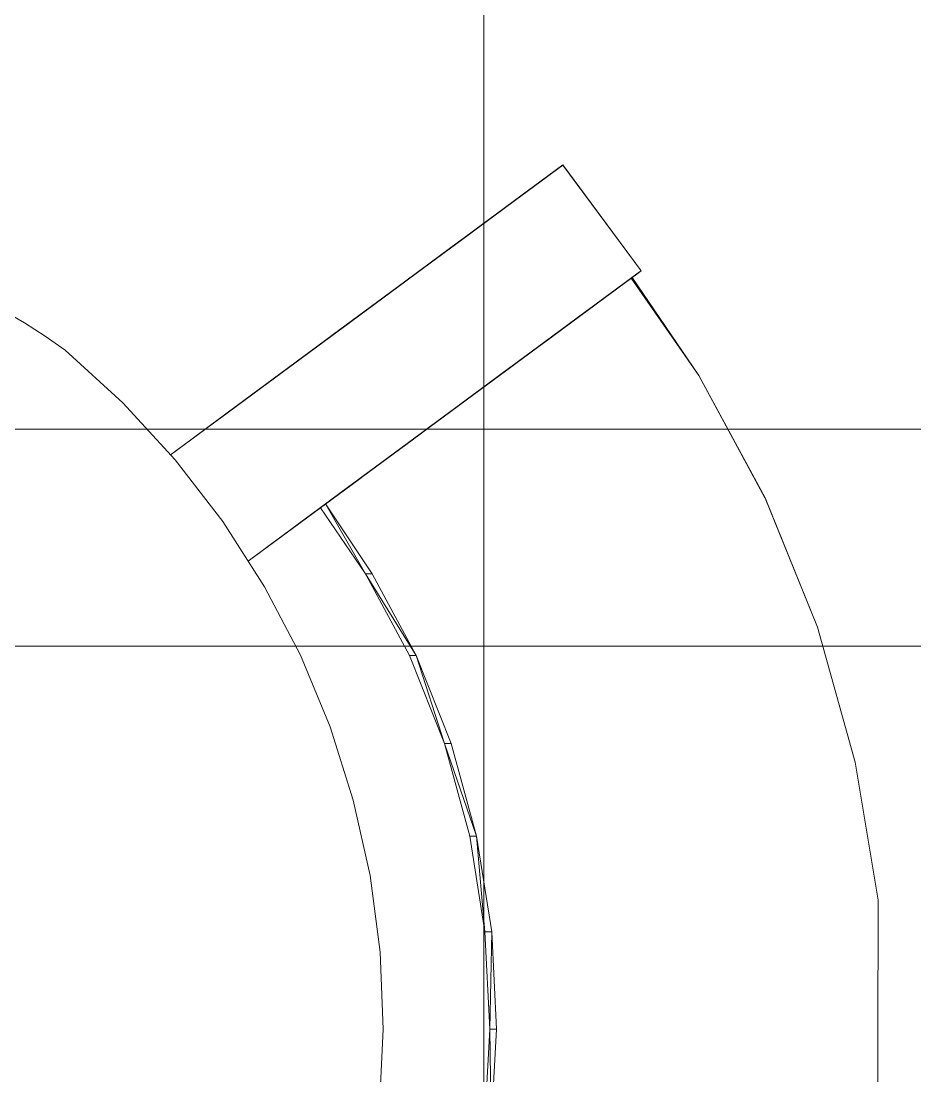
# Model space of a CAD drawing. Extents: x -566 to 72611, y -487 to 32334.
# Drawn here: x 164.07 to 171.73, y 301.46 to 310.49 of the extents above; entities that cross this region are included whole.
import ezdxf

# ---------------------------------------------------------------- set-up
doc = ezdxf.new("R2010")
doc.units = 0
doc.header["$LTSCALE"] = 0.5
doc.header["$MEASUREMENT"] = 0
doc.layers.add('ceilling', color=141, linetype='CONTINUOUS', lineweight=18)
doc.layers.add('floor', color=7, linetype='CONTINUOUS', lineweight=5, true_color=0xcfcfcf)
doc.layers.add('layout', color=7, linetype='CONTINUOUS', lineweight=5, true_color=0xcfcfcf)

msp = doc.modelspace()

# ---------------------------------------------------------------- hatches: boundary and pattern name
at = {"layer": 'floor'}
h = msp.add_hatch(dxfattribs=at)
h.set_pattern_fill('ANSI37', color=256, scale=100, angle=45)
h.set_pattern_definition([(90, (243.028, 267.632), (-12.5, 9e-16), []), (180, (243.028, 267.632), (-9e-16, -12.5), [])])
h.paths.add_polyline_path([(253.46925, 349.5), (154.11744, 349.5), (154.11744, 348.5), (101.14781, 348.5), (101.14781, 349.5), (0, 349.5), (0, 344.5), (36, 344.5, -0.338357), (0, 308.66941), (0, 308.5), (0, 173.75), (253.46925, 173.75)])
h.paths.add_polyline_path([(36, 344.5), (0, 344.5), (0, 308.66941, 0.338357)], flags=17)
h.paths.add_polyline_path([(253.46925, 173.75), (0, 173.75), (0, 173.74997), (0, 169.75), (253.46925, 169.75)])
h.paths.add_polyline_path([(253.46925, 169.75), (0, 169.75), (0, 149.21137), (36, 149.21137, -0.338357), (0, 113.38078), (0, 113.21137), (0, 29.94998), (0, -5), (253.46925, -5)])
h.paths.add_polyline_path([(36, 149.21137), (0, 149.21137), (0, 113.38078, 0.338357)], flags=17)
h.paths.add_polyline_path([(575.25, 169.75), (510, 169.75), (474.75, 169.75), (327.5, 169.75), (285.46925, 169.75), (285.46925, 165.75), (253.46925, 165.75), (253.46925, -5), (263.99725, -5), (263.99725, 95.99051), (287, 95.99051), (287, 97.5), (292, 97.5), (292, -5), (341.25, -5), (341.25, 13.02988), (341.25012, 15.02988), (346.24839, 15.02988, 0.3610852), (374.08728, 41.24999), (346.25012, 41.24999), (346.25012, 42.99999), (341.25, 42.99999), (341.25, 44.99999), (341.25, 97.5), (357.75, 97.5), (405.75, 97.5), (575.25, 97.5)])

# ---------------------------------------------------------------- linework, layer by layer
at = {"layer": 'ceilling'}
msp.add_line((0, 307), (533.5, 307), dxfattribs=at)
at = {"layer": 'layout'}
for points in [[(168.71271, 309.26244, 72.59648), (168.71271, 309.26244, 72.59648), (168.63873, 309.2078, 72.37704), (167.88732, 308.65235, 72.38062)], [(167.95958, 308.70578, 72.5155), (167.95958, 308.70578, 72.5155), (168.71271, 309.26244, 72.59648), (167.88732, 308.65235, 72.38062)], [(168.03381, 308.76072, 72.6489), (168.03381, 308.76072, 72.6489), (168.71271, 309.26244, 72.59648), (167.95958, 308.70578, 72.5155)], [(168.71173, 309.26165, 72.63659), (168.71173, 309.26165, 72.63659), (168.71271, 309.26244, 72.59648), (168.03381, 308.76072, 72.6489)], [(168.70696, 309.25824, 72.67633), (168.70696, 309.25824, 72.67633), (168.71173, 309.26165, 72.63659), (168.03381, 308.76072, 72.6489)], [(168.11011, 308.81706, 72.78078), (168.11011, 308.81706, 72.78078), (168.70696, 309.25824, 72.67633), (168.03381, 308.76072, 72.6489)], [(168.69864, 309.2521, 72.71526), (168.69864, 309.2521, 72.71526), (168.70696, 309.25824, 72.67633), (168.11011, 308.81706, 72.78078)], [(168.68678, 309.24334, 72.75291), (168.68678, 309.24334, 72.75291), (168.69864, 309.2521, 72.71526), (168.11011, 308.81706, 72.78078)], [(168.67162, 309.23208, 72.78886), (168.67162, 309.23208, 72.78886), (168.68678, 309.24334, 72.75291), (168.11011, 308.81706, 72.78078)], [(168.132, 308.83318, 72.81432), (168.132, 308.83318, 72.81432), (168.67162, 309.23208, 72.78886), (168.11011, 308.81706, 72.78078)], [(168.65316, 309.21839, 72.82268), (168.65316, 309.21839, 72.82268), (168.67162, 309.23208, 72.78886), (168.132, 308.83318, 72.81432)], [(168.15645, 308.85138, 72.84523), (168.15645, 308.85138, 72.84523), (168.65316, 309.21839, 72.82268), (168.132, 308.83318, 72.81432)], [(168.63163, 309.20251, 72.85397), (168.63163, 309.20251, 72.85397), (168.65316, 309.21839, 72.82268), (168.15645, 308.85138, 72.84523)], [(168.71271, 309.26244, 72.59648), (168.71271, 309.26244, 72.59648), (168.71173, 309.26165, 72.63659), (169.38236, 308.35623, 72.59648)], [(168.56719, 309.15487, 72.15659), (168.56719, 309.15487, 72.15659), (168.49786, 309.10364, 71.93513), (167.6825, 308.50103, 71.96751)], [(167.6825, 308.50103, 71.96751), (167.6825, 308.50103, 71.96751), (168.56719, 309.15487, 72.15659), (167.74865, 308.54995, 72.10658)], [(167.817, 308.60039, 72.2443), (167.817, 308.60039, 72.2443), (168.56719, 309.15487, 72.15659), (167.74865, 308.54995, 72.10658)], [(168.63873, 309.2078, 72.37704), (168.63873, 309.2078, 72.37704), (168.56719, 309.15487, 72.15659), (167.817, 308.60039, 72.2443)], [(167.88732, 308.65235, 72.38062), (167.88732, 308.65235, 72.38062), (168.63873, 309.2078, 72.37704), (167.817, 308.60039, 72.2443)], [(168.18348, 308.87127, 72.87322), (168.18348, 308.87127, 72.87322), (168.63163, 309.20251, 72.85397), (168.15645, 308.85138, 72.84523)], [(168.60742, 309.18462, 72.88239), (168.60742, 309.18462, 72.88239), (168.63163, 309.20251, 72.85397), (168.18348, 308.87127, 72.87322)], [(168.2127, 308.89287, 72.89803), (168.2127, 308.89287, 72.89803), (168.60742, 309.18462, 72.88239), (168.18348, 308.87127, 72.87322)], [(168.58077, 309.16491, 72.9076), (168.58077, 309.16491, 72.9076), (168.60742, 309.18462, 72.88239), (168.2127, 308.89287, 72.89803)], [(168.24376, 308.91581, 72.91943), (168.24376, 308.91581, 72.91943), (168.58077, 309.16491, 72.9076), (168.2127, 308.89287, 72.89803)], [(168.55191, 309.14355, 72.92931), (168.55191, 309.14355, 72.92931), (168.58077, 309.16491, 72.9076), (168.24376, 308.91581, 72.91943)], [(168.27641, 308.94003, 72.93721), (168.27641, 308.94003, 72.93721), (168.55191, 309.14355, 72.92931), (168.24376, 308.91581, 72.91943)], [(168.53357, 309.13005, 72.93999), (168.53357, 309.13005, 72.93999), (168.55191, 309.14355, 72.92931), (168.27641, 308.94003, 72.93721)], [(168.31053, 308.96516, 72.95121), (168.31053, 308.96516, 72.95121), (168.53357, 309.13005, 72.93999), (168.27641, 308.94003, 72.93721)], [(168.48906, 309.09713, 72.96123), (168.48906, 309.09713, 72.96123), (168.53357, 309.13005, 72.93999), (168.31053, 308.96516, 72.95121)], [(168.43073, 309.05405, 71.71272), (168.43073, 309.05405, 71.71272), (168.36604, 309.00623, 71.48937), (167.49626, 308.3634, 71.54256)], [(167.55618, 308.4077, 71.68546), (167.55618, 308.4077, 71.68546), (168.43073, 309.05405, 71.71272), (167.49626, 308.3634, 71.54256)], [(167.6183, 308.45358, 71.82712), (167.6183, 308.45358, 71.82712), (168.43073, 309.05405, 71.71272), (167.55618, 308.4077, 71.68546)], [(168.49786, 309.10364, 71.93513), (168.49786, 309.10364, 71.93513), (168.43073, 309.05405, 71.71272), (167.6183, 308.45358, 71.82712)], [(167.6825, 308.50103, 71.96751), (167.6825, 308.50103, 71.96751), (168.49786, 309.10364, 71.93513), (167.6183, 308.45358, 71.82712)], [(168.3455, 308.99108, 72.96131), (168.3455, 308.99108, 72.96131), (168.48906, 309.09713, 72.96123), (168.31053, 308.96516, 72.95121)], [(168.45335, 309.07072, 72.96735), (168.45335, 309.07072, 72.96735), (168.48906, 309.09713, 72.96123), (168.3455, 308.99108, 72.96131)], [(168.38121, 309.01742, 72.96739), (168.38121, 309.01742, 72.96739), (168.45335, 309.07072, 72.96735), (168.3455, 308.99108, 72.96131)], [(168.41728, 309.04407, 72.96942), (168.41728, 309.04407, 72.96942), (168.45335, 309.07072, 72.96735), (168.38121, 309.01742, 72.96739)], [(168.30356, 308.96005, 71.26513), (168.30356, 308.96005, 71.26513), (168.2434, 308.91563, 71.04002), (167.32911, 308.23989, 71.10691)], [(167.38267, 308.27944, 71.25325), (167.38267, 308.27944, 71.25325), (168.30356, 308.96005, 71.26513), (167.32911, 308.23989, 71.10691)], [(167.43843, 308.32063, 71.39848), (167.43843, 308.32063, 71.39848), (168.30356, 308.96005, 71.26513), (167.38267, 308.27944, 71.25325)], [(168.36604, 309.00623, 71.48937), (168.36604, 309.00623, 71.48937), (168.30356, 308.96005, 71.26513), (167.43843, 308.32063, 71.39848)], [(167.49626, 308.3634, 71.54256), (167.49626, 308.3634, 71.54256), (168.36604, 309.00623, 71.48937), (167.43843, 308.32063, 71.39848)], [(168.18568, 308.87292, 70.81409), (168.18568, 308.87292, 70.81409), (168.13016, 308.83191, 70.58736), (167.21477, 308.15532, 70.62846)], [(167.27066, 308.19669, 70.8681), (167.27066, 308.19669, 70.8681), (168.18568, 308.87292, 70.81409), (167.21477, 308.15532, 70.62846)], [(168.2434, 308.91563, 71.04002), (168.2434, 308.91563, 71.04002), (168.18568, 308.87292, 70.81409), (167.27066, 308.19669, 70.8681)], [(167.32911, 308.23989, 71.10691), (167.32911, 308.23989, 71.10691), (168.2434, 308.91563, 71.04002), (167.27066, 308.19669, 70.8681)], [(168.07709, 308.7926, 70.35986), (168.07709, 308.7926, 70.35986), (168.02598, 308.75488, 70.13046), (167.1183, 308.08401, 70.18851)], [(167.16146, 308.11595, 70.38914), (167.16146, 308.11595, 70.38914), (168.07709, 308.7926, 70.35986), (167.1183, 308.08401, 70.18851)], [(168.13016, 308.83191, 70.58736), (168.13016, 308.83191, 70.58736), (168.07709, 308.7926, 70.35986), (167.16146, 308.11595, 70.38914)], [(167.21477, 308.15532, 70.62846), (167.21477, 308.15532, 70.62846), (168.13016, 308.83191, 70.58736), (167.16146, 308.11595, 70.38914)], [(167.9421, 308.69294, 69.73877), (167.9421, 308.69294, 69.73877), (167.90089, 308.66246, 69.54211), (166.99247, 307.99104, 69.58891)], [(167.0338, 308.02164, 69.78893), (167.0338, 308.02164, 69.78893), (167.9421, 308.69294, 69.73877), (166.99247, 307.99104, 69.58891)], [(167.98392, 308.72379, 69.93528), (167.98392, 308.72379, 69.93528), (167.9421, 308.69294, 69.73877), (167.0338, 308.02164, 69.78893)], [(167.07574, 308.05261, 69.9888), (167.07574, 308.05261, 69.9888), (167.98392, 308.72379, 69.93528), (167.0338, 308.02164, 69.78893)], [(168.02598, 308.75488, 70.13046), (168.02598, 308.75488, 70.13046), (167.98392, 308.72379, 69.93528), (167.07574, 308.05261, 69.9888)], [(167.1183, 308.08401, 70.18851), (167.1183, 308.08401, 70.18851), (168.02598, 308.75488, 70.13046), (167.07574, 308.05261, 69.9888)], [(167.81994, 308.60265, 69.14833), (167.81994, 308.60265, 69.14833), (167.78032, 308.57332, 68.95122), (166.87153, 307.90166, 68.98795)], [(166.91128, 307.93104, 69.18842), (166.91128, 307.93104, 69.18842), (167.81994, 308.60265, 69.14833), (166.87153, 307.90166, 68.98795)], [(167.86017, 308.63234, 69.34529), (167.86017, 308.63234, 69.34529), (167.81994, 308.60265, 69.14833), (166.91128, 307.93104, 69.18842)], [(166.95163, 307.96086, 69.38874), (166.95163, 307.96086, 69.38874), (167.86017, 308.63234, 69.34529), (166.91128, 307.93104, 69.18842)], [(167.90089, 308.66246, 69.54211), (167.90089, 308.66246, 69.54211), (167.86017, 308.63234, 69.34529), (166.95163, 307.96086, 69.38874)], [(166.99247, 307.99104, 69.58891), (166.99247, 307.99104, 69.58891), (167.90089, 308.66246, 69.54211), (166.95163, 307.96086, 69.38874)], [(166.73849, 307.80333, 44.12686), (166.73849, 307.80333, 44.12686), (167.6979, 308.51241, 43.78164), (166.81932, 307.86308, 43.59907)], [(167.61671, 308.45242, 44.31168), (167.61671, 308.45242, 44.31168), (167.6979, 308.51241, 43.78164), (166.73849, 307.80333, 44.12686)], [(167.70255, 308.51588, 68.55656), (167.70255, 308.51588, 68.55656), (167.66452, 308.48771, 68.35902), (166.75549, 307.81593, 68.38567)], [(166.79364, 307.8441, 68.58656), (166.79364, 307.8441, 68.58656), (167.70255, 308.51588, 68.55656), (166.75549, 307.81593, 68.38567)], [(167.74119, 308.54442, 68.75396), (167.74119, 308.54442, 68.75396), (167.70255, 308.51588, 68.55656), (166.79364, 307.8441, 68.58656)], [(166.83228, 307.87269, 68.78733), (166.83228, 307.87269, 68.78733), (167.74119, 308.54442, 68.75396), (166.79364, 307.8441, 68.58656)], [(166.89917, 307.9221, 43.07053), (166.89917, 307.9221, 43.07053), (166.81932, 307.86308, 43.59907), (167.77788, 308.57155, 43.25198)], [(167.6979, 308.51241, 43.78164), (167.6979, 308.51241, 43.78164), (167.77788, 308.57155, 43.25198), (166.81932, 307.86308, 43.59907)], [(167.78032, 308.57332, 68.95122), (167.78032, 308.57332, 68.95122), (167.74119, 308.54442, 68.75396), (166.83228, 307.87269, 68.78733)], [(166.87153, 307.90166, 68.98795), (166.87153, 307.90166, 68.98795), (167.78032, 308.57332, 68.95122), (166.83228, 307.87269, 68.78733)], [(167.55349, 308.40569, 67.76514), (167.55349, 308.40569, 67.76514), (167.35919, 308.2621, 66.7021), (166.48647, 307.61715, 66.91998)], [(166.6809, 307.7608, 67.98383), (166.6809, 307.7608, 67.98383), (167.55349, 308.40569, 67.76514), (166.48647, 307.61715, 66.91998)], [(166.65669, 307.74291, 44.65444), (166.65669, 307.74291, 44.65444), (167.61671, 308.45242, 44.31168), (166.73849, 307.80333, 44.12686)], [(167.53466, 308.39176, 44.84151), (167.53466, 308.39176, 44.84151), (167.61671, 308.45242, 44.31168), (166.65669, 307.74291, 44.65444)], [(167.62698, 308.46003, 68.16134), (167.62698, 308.46003, 68.16134), (167.59005, 308.43265, 67.96352), (166.6809, 307.7608, 67.98383)], [(166.71795, 307.78812, 68.18462), (166.71795, 307.78812, 68.18462), (167.62698, 308.46003, 68.16134), (166.6809, 307.7608, 67.98383)], [(167.59005, 308.43265, 67.96352), (167.59005, 308.43265, 67.96352), (167.55349, 308.40569, 67.76514), (166.6809, 307.7608, 67.98383)], [(167.66452, 308.48771, 68.35902), (167.66452, 308.48771, 68.35902), (167.62698, 308.46003, 68.16134), (166.71795, 307.78812, 68.18462)], [(166.75549, 307.81593, 68.38567), (166.75549, 307.81593, 68.38567), (167.66452, 308.48771, 68.35902), (166.71795, 307.78812, 68.18462)], [(167.35919, 308.2621, 66.7021), (167.35919, 308.2621, 66.7021), (167.55349, 308.40569, 67.76514), (166.79181, 307.84276, 63.59694)], [(166.49027, 307.61982, 45.70898), (166.49027, 307.61982, 45.70898), (167.45151, 308.3303, 45.37113), (166.57403, 307.68176, 45.18182)], [(167.36738, 308.26818, 45.90054), (167.36738, 308.26818, 45.90054), (167.45151, 308.3303, 45.37113), (166.49027, 307.61982, 45.70898)], [(166.57403, 307.68176, 45.18182), (166.57403, 307.68176, 45.18182), (167.53466, 308.39176, 44.84151), (166.65669, 307.74291, 44.65444)], [(167.45151, 308.3303, 45.37113), (167.45151, 308.3303, 45.37113), (167.53466, 308.39176, 44.84151), (166.57403, 307.68176, 45.18182)], [(169.38236, 308.35623, 72.59648), (169.38236, 308.35623, 72.59648), (168.55697, 307.7462, 72.38062), (169.3085, 308.30165, 72.37704)], [(168.62924, 307.79962, 72.5155), (168.62924, 307.79962, 72.5155), (168.55697, 307.7462, 72.38062), (169.38236, 308.35623, 72.59648)], [(168.70358, 307.8545, 72.6489), (168.70358, 307.8545, 72.6489), (168.62924, 307.79962, 72.5155), (169.38236, 308.35623, 72.59648)], [(169.38138, 308.35549, 72.63659), (169.38138, 308.35549, 72.63659), (168.70358, 307.8545, 72.6489), (169.38236, 308.35623, 72.59648)], [(169.37674, 308.35203, 72.67633), (169.37674, 308.35203, 72.67633), (168.70358, 307.8545, 72.6489), (169.38138, 308.35549, 72.63659)], [(168.77976, 307.91084, 72.78078), (168.77976, 307.91084, 72.78078), (168.70358, 307.8545, 72.6489), (169.37674, 308.35203, 72.67633)], [(169.36842, 308.34588, 72.71526), (169.36842, 308.34588, 72.71526), (168.77976, 307.91084, 72.78078), (169.37674, 308.35203, 72.67633)], [(169.35656, 308.33712, 72.75291), (169.35656, 308.33712, 72.75291), (168.77976, 307.91084, 72.78078), (169.36842, 308.34588, 72.71526)], [(169.3414, 308.32586, 72.78886), (169.3414, 308.32586, 72.78886), (168.77976, 307.91084, 72.78078), (169.35656, 308.33712, 72.75291)], [(168.80165, 307.92703, 72.81432), (168.80165, 307.92703, 72.81432), (168.77976, 307.91084, 72.78078), (169.3414, 308.32586, 72.78886)], [(169.32293, 308.31223, 72.82268), (169.32293, 308.31223, 72.82268), (168.80165, 307.92703, 72.81432), (169.3414, 308.32586, 72.78886)], [(168.82623, 307.94516, 72.84523), (168.82623, 307.94516, 72.84523), (168.80165, 307.92703, 72.81432), (169.32293, 308.31223, 72.82268)], [(169.30141, 308.29635, 72.85397), (169.30141, 308.29635, 72.85397), (168.82623, 307.94516, 72.84523), (169.32293, 308.31223, 72.82268)], [(167.35919, 308.2621, 66.7021), (167.35919, 308.2621, 66.7021), (166.79181, 307.84276, 63.59694), (165.91592, 307.19537, 63.79696)], [(166.48647, 307.61715, 66.91998), (166.48647, 307.61715, 66.91998), (167.35919, 308.2621, 66.7021), (165.91592, 307.19537, 63.79696)], [(166.40553, 307.55721, 46.23592), (166.40553, 307.55721, 46.23592), (167.36738, 308.26818, 45.90054), (166.49027, 307.61982, 45.70898)], [(167.28227, 308.20527, 46.42973), (167.28227, 308.20527, 46.42973), (167.36738, 308.26818, 45.90054), (166.40553, 307.55721, 46.23592)], [(169.23685, 308.24871, 72.15659), (169.23685, 308.24871, 72.15659), (168.35227, 307.59482, 71.96751), (169.16751, 308.19742, 71.93513)], [(168.41843, 307.6438, 72.10658), (168.41843, 307.6438, 72.10658), (168.35227, 307.59482, 71.96751), (169.23685, 308.24871, 72.15659)], [(168.48666, 307.69424, 72.2443), (168.48666, 307.69424, 72.2443), (168.41843, 307.6438, 72.10658), (169.23685, 308.24871, 72.15659)], [(169.3085, 308.30165, 72.37704), (169.3085, 308.30165, 72.37704), (168.48666, 307.69424, 72.2443), (169.23685, 308.24871, 72.15659)], [(168.55697, 307.7462, 72.38062), (168.55697, 307.7462, 72.38062), (168.48666, 307.69424, 72.2443), (169.3085, 308.30165, 72.37704)], [(168.85325, 307.96512, 72.87322), (168.85325, 307.96512, 72.87322), (168.82623, 307.94516, 72.84523), (169.30141, 308.29635, 72.85397)], [(169.2772, 308.27847, 72.88239), (169.2772, 308.27847, 72.88239), (168.85325, 307.96512, 72.87322), (169.30141, 308.29635, 72.85397)], [(168.88236, 307.98666, 72.89803), (168.88236, 307.98666, 72.89803), (168.85325, 307.96512, 72.87322), (169.2772, 308.27847, 72.88239)], [(169.25042, 308.25869, 72.9076), (169.25042, 308.25869, 72.9076), (168.88236, 307.98666, 72.89803), (169.2772, 308.27847, 72.88239)], [(168.91354, 308.00965, 72.91943), (168.91354, 308.00965, 72.91943), (168.88236, 307.98666, 72.89803), (169.25042, 308.25869, 72.9076)], [(169.22156, 308.2374, 72.92931), (169.22156, 308.2374, 72.92931), (168.91354, 308.00965, 72.91943), (169.25042, 308.25869, 72.9076)], [(168.94619, 308.03381, 72.93721), (168.94619, 308.03381, 72.93721), (168.91354, 308.00965, 72.91943), (169.22156, 308.2374, 72.92931)], [(169.20334, 308.22389, 72.93999), (169.20334, 308.22389, 72.93999), (168.94619, 308.03381, 72.93721), (169.22156, 308.2374, 72.92931)], [(168.98018, 308.059, 72.95121), (168.98018, 308.059, 72.95121), (168.94619, 308.03381, 72.93721), (169.20334, 308.22389, 72.93999)], [(169.15871, 308.19091, 72.96123), (169.15871, 308.19091, 72.96123), (168.98018, 308.059, 72.95121), (169.20334, 308.22389, 72.93999)], [(169.20334, 308.22389, 72.93999), (169.20334, 308.22389, 72.93999), (169.19087, 308.2147, 72.94725), (169.15871, 308.19091, 72.96123)], [(169.2973, 308.29332, 72.8539), (169.2973, 308.29332, 72.8539), (169.30594, 308.29971, 72.88125), (169.8776, 307.45981, 72.52441)], [(166.23299, 307.42975, 47.28915), (166.23299, 307.42975, 47.28915), (167.19619, 308.14163, 46.9587), (166.31981, 307.49388, 46.76264)], [(167.10913, 308.07725, 47.48745), (167.10913, 308.07725, 47.48745), (167.19619, 308.14163, 46.9587), (166.23299, 307.42975, 47.28915)], [(166.31981, 307.49388, 46.76264), (166.31981, 307.49388, 46.76264), (167.28227, 308.20527, 46.42973), (166.40553, 307.55721, 46.23592)], [(167.19619, 308.14163, 46.9587), (167.19619, 308.14163, 46.9587), (167.28227, 308.20527, 46.42973), (166.31981, 307.49388, 46.76264)], [(169.10051, 308.14789, 71.71272), (169.10051, 308.14789, 71.71272), (168.16604, 307.45719, 71.54256), (169.0357, 308.10001, 71.48937)], [(168.22596, 307.50154, 71.68546), (168.22596, 307.50154, 71.68546), (168.16604, 307.45719, 71.54256), (169.10051, 308.14789, 71.71272)], [(168.28808, 307.54742, 71.82712), (168.28808, 307.54742, 71.82712), (168.22596, 307.50154, 71.68546), (169.10051, 308.14789, 71.71272)], [(169.16751, 308.19742, 71.93513), (169.16751, 308.19742, 71.93513), (168.28808, 307.54742, 71.82712), (169.10051, 308.14789, 71.71272)], [(168.35227, 307.59482, 71.96751), (168.35227, 307.59482, 71.96751), (168.28808, 307.54742, 71.82712), (169.16751, 308.19742, 71.93513)], [(169.01528, 308.08486, 72.96131), (169.01528, 308.08486, 72.96131), (168.98018, 308.059, 72.95121), (169.15871, 308.19091, 72.96123)], [(169.123, 308.1645, 72.96735), (169.123, 308.1645, 72.96735), (169.01528, 308.08486, 72.96131), (169.15871, 308.19091, 72.96123)], [(169.05098, 308.11127, 72.96739), (169.05098, 308.11127, 72.96739), (169.01528, 308.08486, 72.96131), (169.123, 308.1645, 72.96735)], [(169.08705, 308.13791, 72.96942), (169.08705, 308.13791, 72.96942), (169.05098, 308.11127, 72.96739), (169.123, 308.1645, 72.96735)], [(166.14531, 307.36495, 47.81543), (166.14531, 307.36495, 47.81543), (167.10913, 308.07725, 47.48745), (166.23299, 307.42975, 47.28915)], [(167.02108, 308.01215, 48.01598), (167.02108, 308.01215, 48.01598), (167.10913, 308.07725, 47.48745), (166.14531, 307.36495, 47.81543)], [(168.97333, 308.05389, 71.26513), (168.97333, 308.05389, 71.26513), (167.99888, 307.33367, 71.10691), (168.91317, 308.00941, 71.04002)], [(168.05244, 307.37328, 71.25325), (168.05244, 307.37328, 71.25325), (167.99888, 307.33367, 71.10691), (168.97333, 308.05389, 71.26513)], [(168.1082, 307.41447, 71.39848), (168.1082, 307.41447, 71.39848), (168.05244, 307.37328, 71.25325), (168.97333, 308.05389, 71.26513)], [(169.0357, 308.10001, 71.48937), (169.0357, 308.10001, 71.48937), (168.1082, 307.41447, 71.39848), (168.97333, 308.05389, 71.26513)], [(168.16604, 307.45719, 71.54256), (168.16604, 307.45719, 71.54256), (168.1082, 307.41447, 71.39848), (169.0357, 308.10001, 71.48937)], [(163.91989, 308.01604, 59.43378), (163.91989, 308.01604, 59.43378), (163.91989, 308.01604, 60.56059), (164.10226, 307.91045, 59.43378)], [(164.10226, 307.91045, 60.56059), (164.10226, 307.91045, 60.56059), (164.10226, 307.91045, 59.43378), (163.91989, 308.01604, 60.56059)], [(166.05666, 307.29942, 48.34149), (166.05666, 307.29942, 48.34149), (167.02108, 308.01215, 48.01598), (166.14531, 307.36495, 47.81543)], [(166.93194, 307.94638, 48.54427), (166.93194, 307.94638, 48.54427), (167.02108, 308.01215, 48.01598), (166.05666, 307.29942, 48.34149)], [(168.85533, 307.9667, 70.81409), (168.85533, 307.9667, 70.81409), (167.88443, 307.24916, 70.62846), (168.79994, 307.92569, 70.58736)], [(167.94043, 307.29053, 70.8681), (167.94043, 307.29053, 70.8681), (167.88443, 307.24916, 70.62846), (168.85533, 307.9667, 70.81409)], [(168.91317, 308.00941, 71.04002), (168.91317, 308.00941, 71.04002), (167.94043, 307.29053, 70.8681), (168.85533, 307.9667, 70.81409)], [(167.99888, 307.33367, 71.10691), (167.99888, 307.33367, 71.10691), (167.94043, 307.29053, 70.8681), (168.91317, 308.00941, 71.04002)], [(164.10226, 307.91045, 59.43378), (164.10226, 307.91045, 59.43378), (164.10226, 307.91045, 60.56059), (164.27973, 307.79737, 59.43378)], [(164.27973, 307.79737, 60.56059), (164.27973, 307.79737, 60.56059), (164.27973, 307.79737, 59.43378), (164.10226, 307.91045, 60.56059)], [(165.87605, 307.16592, 49.39472), (165.87605, 307.16592, 49.39472), (166.84194, 307.87981, 49.07234), (165.96703, 307.23316, 48.86732)], [(166.75121, 307.81276, 49.59822), (166.75121, 307.81276, 49.59822), (166.84194, 307.87981, 49.07234), (165.87605, 307.16592, 49.39472)], [(165.96703, 307.23316, 48.86732), (165.96703, 307.23316, 48.86732), (166.93194, 307.94638, 48.54427), (166.05666, 307.29942, 48.34149)], [(166.84194, 307.87981, 49.07234), (166.84194, 307.87981, 49.07234), (166.93194, 307.94638, 48.54427), (165.96703, 307.23316, 48.86732)], [(168.74675, 307.88644, 70.35986), (168.74675, 307.88644, 70.35986), (167.78795, 307.17785, 70.18851), (168.69576, 307.84872, 70.13046)], [(167.83124, 307.20979, 70.38914), (167.83124, 307.20979, 70.38914), (167.78795, 307.17785, 70.18851), (168.74675, 307.88644, 70.35986)], [(168.79994, 307.92569, 70.58736), (168.79994, 307.92569, 70.58736), (167.83124, 307.20979, 70.38914), (168.74675, 307.88644, 70.35986)], [(167.88443, 307.24916, 70.62846), (167.88443, 307.24916, 70.62846), (167.83124, 307.20979, 70.38914), (168.79994, 307.92569, 70.58736)], [(164.27973, 307.79737, 59.43378), (164.27973, 307.79737, 59.43378), (164.27973, 307.79737, 60.56059), (164.45218, 307.67692, 59.43378)], [(164.45218, 307.67692, 60.56059), (164.45218, 307.67692, 60.56059), (164.45218, 307.67692, 59.43378), (164.27973, 307.79737, 60.56059)], [(166.79181, 307.84276, 63.59694), (166.79181, 307.84276, 63.59694), (166.2435, 307.43747, 59.98083), (165.36052, 306.78492, 60.13506)], [(165.91592, 307.19537, 63.79696), (165.91592, 307.19537, 63.79696), (166.79181, 307.84276, 63.59694), (165.36052, 306.78492, 60.13506)], [(165.783, 307.09723, 49.94846), (165.783, 307.09723, 49.94846), (166.75121, 307.81276, 49.59822), (165.87605, 307.16592, 49.39472)], [(166.65975, 307.74516, 50.14287), (166.65975, 307.74516, 50.14287), (166.75121, 307.81276, 49.59822), (165.783, 307.09723, 49.94846)], [(168.61187, 307.78672, 69.73877), (168.61187, 307.78672, 69.73877), (167.66225, 307.08488, 69.58891), (168.57067, 307.75624, 69.54211)], [(167.70358, 307.11542, 69.78893), (167.70358, 307.11542, 69.78893), (167.66225, 307.08488, 69.58891), (168.61187, 307.78672, 69.73877)], [(168.65369, 307.81763, 69.93527), (168.65369, 307.81763, 69.93527), (167.70358, 307.11542, 69.78893), (168.61187, 307.78672, 69.73877)], [(167.74552, 307.14645, 69.9888), (167.74552, 307.14645, 69.9888), (167.70358, 307.11542, 69.78893), (168.65369, 307.81763, 69.93527)], [(168.69576, 307.84872, 70.13046), (168.69576, 307.84872, 70.13046), (167.74552, 307.14645, 69.9888), (168.65369, 307.81763, 69.93527)], [(167.78795, 307.17785, 70.18851), (167.78795, 307.17785, 70.18851), (167.74552, 307.14645, 69.9888), (168.69576, 307.84872, 70.13046)], [(164.45218, 307.67692, 59.43378), (164.45218, 307.67692, 59.43378), (164.45218, 307.67692, 60.56059), (164.94418, 307.22649, 59.43378)], [(164.94418, 307.22649, 60.56059), (164.94418, 307.22649, 60.56059), (164.94418, 307.22649, 59.43378), (164.45218, 307.67692, 60.56059)], [(165.6145, 306.97262, 51.06343), (165.6145, 306.97262, 51.06343), (166.57452, 307.68219, 50.68686), (165.69581, 307.03267, 50.50533)], [(166.49516, 307.62347, 51.23205), (166.49516, 307.62347, 51.23205), (166.57452, 307.68219, 50.68686), (165.6145, 306.97262, 51.06343)], [(165.69581, 307.03267, 50.50533), (165.69581, 307.03267, 50.50533), (166.65975, 307.74516, 50.14287), (165.783, 307.09723, 49.94846)], [(166.57452, 307.68219, 50.68686), (166.57452, 307.68219, 50.68686), (166.65975, 307.74516, 50.14287), (165.69581, 307.03267, 50.50533)], [(166.48647, 307.61715, 66.91998), (166.48647, 307.61715, 66.91998), (165.91592, 307.19537, 63.79696), (166.6809, 307.7608, 67.98383)], [(168.48972, 307.69643, 69.14833), (168.48972, 307.69643, 69.14833), (167.54131, 306.9955, 68.98795), (168.44997, 307.6671, 68.95122)], [(167.58105, 307.02489, 69.18842), (167.58105, 307.02489, 69.18842), (167.54131, 306.9955, 68.98795), (168.48972, 307.69643, 69.14833)], [(168.52982, 307.72612, 69.34529), (168.52982, 307.72612, 69.34529), (167.58105, 307.02489, 69.18842), (168.48972, 307.69643, 69.14833)], [(167.6214, 307.05464, 69.38874), (167.6214, 307.05464, 69.38874), (167.58105, 307.02489, 69.18842), (168.52982, 307.72612, 69.34529)], [(168.57067, 307.75624, 69.54211), (168.57067, 307.75624, 69.54211), (167.6214, 307.05464, 69.38874), (168.52982, 307.72612, 69.34529)], [(167.66225, 307.08488, 69.58891), (167.66225, 307.08488, 69.58891), (167.6214, 307.05464, 69.38874), (168.57067, 307.75624, 69.54211)], [(165.53917, 306.91695, 51.62269), (165.53917, 306.91695, 51.62269), (166.49516, 307.62347, 51.23205), (165.6145, 306.97262, 51.06343)], [(166.42154, 307.56914, 51.77837), (166.42154, 307.56914, 51.77837), (166.49516, 307.62347, 51.23205), (165.53917, 306.91695, 51.62269)], [(167.40827, 306.89717, 44.12686), (167.40827, 306.89717, 44.12686), (167.48898, 306.95686, 43.59907), (168.36768, 307.60619, 43.78164)], [(168.28649, 307.54626, 44.31168), (168.28649, 307.54626, 44.31168), (167.40827, 306.89717, 44.12686), (168.36768, 307.60619, 43.78164)], [(168.37233, 307.60966, 68.55656), (168.37233, 307.60966, 68.55656), (167.42527, 306.90971, 68.38567), (168.3343, 307.58155, 68.35902)], [(167.46342, 306.93794, 68.58656), (167.46342, 306.93794, 68.58656), (167.42527, 306.90971, 68.38567), (168.37233, 307.60966, 68.55656)], [(168.41085, 307.6382, 68.75396), (168.41085, 307.6382, 68.75396), (167.46342, 306.93794, 68.58656), (168.37233, 307.60966, 68.55656)], [(167.50206, 306.96648, 68.78733), (167.50206, 306.96648, 68.78733), (167.46342, 306.93794, 68.58656), (168.41085, 307.6382, 68.75396)], [(167.56895, 307.01594, 43.07053), (167.56895, 307.01594, 43.07053), (168.44765, 307.6654, 43.25198), (167.48898, 306.95686, 43.59907)], [(168.36768, 307.60619, 43.78164), (168.36768, 307.60619, 43.78164), (167.48898, 306.95686, 43.59907), (168.44765, 307.6654, 43.25198)], [(168.44997, 307.6671, 68.95122), (168.44997, 307.6671, 68.95122), (167.50206, 306.96648, 68.78733), (168.41085, 307.6382, 68.75396)], [(167.54131, 306.9955, 68.98795), (167.54131, 306.9955, 68.98795), (167.50206, 306.96648, 68.78733), (168.44997, 307.6671, 68.95122)], [(165.40662, 306.81899, 52.7443), (165.40662, 306.81899, 52.7443), (166.35392, 307.51913, 52.32572), (165.46996, 306.86578, 52.183)], [(166.29205, 307.47343, 52.87402), (166.29205, 307.47343, 52.87402), (166.35392, 307.51913, 52.32572), (165.40662, 306.81899, 52.7443)], [(165.46996, 306.86578, 52.183), (165.46996, 306.86578, 52.183), (166.42154, 307.56914, 51.77837), (165.53917, 306.91695, 51.62269)], [(166.35392, 307.51913, 52.32572), (166.35392, 307.51913, 52.32572), (166.42154, 307.56914, 51.77837), (165.46996, 306.86578, 52.183)], [(168.22315, 307.49947, 67.76514), (168.22315, 307.49947, 67.76514), (167.15625, 306.71093, 66.91998), (168.02896, 307.35594, 66.7021)], [(167.35068, 306.85464, 67.98383), (167.35068, 306.85464, 67.98383), (167.15625, 306.71093, 66.91998), (168.22315, 307.49947, 67.76514)], [(167.32647, 306.83676, 44.65444), (167.32647, 306.83676, 44.65444), (167.40827, 306.89717, 44.12686), (168.28649, 307.54626, 44.31168)], [(168.20431, 307.48554, 44.84151), (168.20431, 307.48554, 44.84151), (167.32647, 306.83676, 44.65444), (168.28649, 307.54626, 44.31168)], [(168.29676, 307.55381, 68.16134), (168.29676, 307.55381, 68.16134), (167.35068, 306.85464, 67.98383), (168.25971, 307.52649, 67.96352)], [(167.38761, 306.88196, 68.18462), (167.38761, 306.88196, 68.18462), (167.35068, 306.85464, 67.98383), (168.29676, 307.55381, 68.16134)], [(168.25971, 307.52649, 67.96352), (168.25971, 307.52649, 67.96352), (167.35068, 306.85464, 67.98383), (168.22315, 307.49947, 67.76514)], [(168.3343, 307.58155, 68.35902), (168.3343, 307.58155, 68.35902), (167.38761, 306.88196, 68.18462), (168.29676, 307.55381, 68.16134)], [(167.42527, 306.90971, 68.38567), (167.42527, 306.90971, 68.38567), (167.38761, 306.88196, 68.18462), (168.3343, 307.58155, 68.35902)], [(165.34939, 306.7767, 53.30647), (165.34939, 306.7767, 53.30647), (166.29205, 307.47343, 52.87402), (165.40662, 306.81899, 52.7443)], [(166.23617, 307.43212, 53.42318), (166.23617, 307.43212, 53.42318), (166.29205, 307.47343, 52.87402), (165.34939, 306.7767, 53.30647)], [(167.15992, 306.71367, 45.70898), (167.15992, 306.71367, 45.70898), (167.24368, 306.77555, 45.18182), (168.12129, 307.42415, 45.37113)], [(168.03716, 307.36196, 45.90054), (168.03716, 307.36196, 45.90054), (167.15992, 306.71367, 45.70898), (168.12129, 307.42415, 45.37113)], [(167.24368, 306.77555, 45.18182), (167.24368, 306.77555, 45.18182), (167.32647, 306.83676, 44.65444), (168.20431, 307.48554, 44.84151)], [(168.12129, 307.42415, 45.37113), (168.12129, 307.42415, 45.37113), (167.24368, 306.77555, 45.18182), (168.20431, 307.48554, 44.84151)], [(170.44426, 306.41113, 72.48107), (170.44426, 306.41113, 72.48107), (170.4417, 306.41138, 72.44084), (169.8776, 307.45981, 72.52441)], [(168.02896, 307.35594, 66.7021), (168.02896, 307.35594, 66.7021), (166.58557, 306.28915, 63.79696), (167.46158, 306.93654, 63.59693)], [(167.15625, 306.71093, 66.91998), (167.15625, 306.71093, 66.91998), (166.58557, 306.28915, 63.79696), (168.02896, 307.35594, 66.7021)], [(167.07518, 306.65106, 46.23592), (167.07518, 306.65106, 46.23592), (167.15992, 306.71367, 45.70898), (168.03716, 307.36196, 45.90054)], [(168.03716, 307.36196, 45.90054), (168.03716, 307.36196, 45.90054), (167.07518, 306.65106, 46.23592), (167.95205, 307.29905, 46.42973)], [(165.39471, 306.73607, 59.43378), (165.39471, 306.73607, 59.43378), (164.94418, 307.22649, 59.43378), (165.39471, 306.73607, 60.56059)], [(164.94418, 307.22649, 60.56059), (164.94418, 307.22649, 60.56059), (165.39471, 306.73607, 60.56059), (164.94418, 307.22649, 59.43378)], [(166.90276, 306.52359, 47.28915), (166.90276, 306.52359, 47.28915), (166.98946, 306.58766, 46.76265), (167.86597, 307.23547, 46.9587)], [(167.7789, 307.1711, 47.48745), (167.7789, 307.1711, 47.48745), (166.90276, 306.52359, 47.28915), (167.86597, 307.23547, 46.9587)], [(166.98946, 306.58766, 46.76265), (166.98946, 306.58766, 46.76265), (167.07518, 306.65106, 46.23592), (167.95205, 307.29905, 46.42973)], [(167.86597, 307.23547, 46.9587), (167.86597, 307.23547, 46.9587), (166.98946, 306.58766, 46.76265), (167.95205, 307.29905, 46.42973)], [(166.81509, 306.45879, 47.81543), (166.81509, 306.45879, 47.81543), (166.90276, 306.52359, 47.28915), (167.7789, 307.1711, 47.48745)], [(167.69074, 307.10599, 48.01598), (167.69074, 307.10599, 48.01598), (166.81509, 306.45879, 47.81543), (167.7789, 307.1711, 47.48745)], [(166.72644, 306.3932, 48.34149), (166.72644, 306.3932, 48.34149), (166.81509, 306.45879, 47.81543), (167.69074, 307.10599, 48.01598)], [(167.60172, 307.04016, 48.54427), (167.60172, 307.04016, 48.54427), (166.72644, 306.3932, 48.34149), (167.69074, 307.10599, 48.01598)], [(166.54571, 306.25971, 49.39472), (166.54571, 306.25971, 49.39472), (166.63668, 306.32694, 48.86732), (167.51172, 306.97359, 49.07234)], [(167.42099, 306.9066, 49.59822), (167.42099, 306.9066, 49.59822), (166.54571, 306.25971, 49.39472), (167.51172, 306.97359, 49.07234)], [(166.63668, 306.32694, 48.86732), (166.63668, 306.32694, 48.86732), (166.72644, 306.3932, 48.34149), (167.60172, 307.04016, 48.54427)], [(167.51172, 306.97359, 49.07234), (167.51172, 306.97359, 49.07234), (166.63668, 306.32694, 48.86732), (167.60172, 307.04016, 48.54427)], [(167.46158, 306.93654, 63.59693), (167.46158, 306.93654, 63.59693), (166.0303, 305.87876, 60.13506), (166.91316, 306.53125, 59.98083)], [(166.58557, 306.28915, 63.79696), (166.58557, 306.28915, 63.79696), (166.0303, 305.87876, 60.13506), (167.46158, 306.93654, 63.59693)], [(166.45277, 306.19101, 49.94846), (166.45277, 306.19101, 49.94846), (166.54571, 306.25971, 49.39472), (167.42099, 306.9066, 49.59822)], [(167.32952, 306.83901, 50.14287), (167.32952, 306.83901, 50.14287), (166.45277, 306.19101, 49.94846), (167.42099, 306.9066, 49.59822)], [(166.28427, 306.0664, 51.06343), (166.28427, 306.0664, 51.06343), (166.36547, 306.12652, 50.50533), (167.24429, 306.77597, 50.68686)], [(167.16481, 306.71732, 51.23205), (167.16481, 306.71732, 51.23205), (166.28427, 306.0664, 51.06343), (167.24429, 306.77597, 50.68686)], [(166.36547, 306.12652, 50.50533), (166.36547, 306.12652, 50.50533), (166.45277, 306.19101, 49.94846), (167.32952, 306.83901, 50.14287)], [(167.24429, 306.77597, 50.68686), (167.24429, 306.77597, 50.68686), (166.36547, 306.12652, 50.50533), (167.32952, 306.83901, 50.14287)], [(165.80023, 306.20937, 59.43378), (165.80023, 306.20937, 59.43378), (165.39471, 306.73607, 59.43378), (165.80023, 306.20937, 60.56059)], [(165.39471, 306.73607, 60.56059), (165.39471, 306.73607, 60.56059), (165.80023, 306.20937, 60.56059), (165.39471, 306.73607, 59.43378)], [(166.20895, 306.01079, 51.62269), (166.20895, 306.01079, 51.62269), (166.28427, 306.0664, 51.06343), (167.16481, 306.71732, 51.23205)], [(167.09132, 306.66292, 51.77837), (167.09132, 306.66292, 51.77837), (166.20895, 306.01079, 51.62269), (167.16481, 306.71732, 51.23205)], [(166.0764, 305.91283, 52.7443), (166.0764, 305.91283, 52.7443), (166.13961, 305.95956, 52.18301), (167.02358, 306.61291, 52.32572)], [(166.96183, 306.56721, 52.87402), (166.96183, 306.56721, 52.87402), (166.0764, 305.91283, 52.7443), (167.02358, 306.61291, 52.32572)], [(166.13961, 305.95956, 52.18301), (166.13961, 305.95956, 52.18301), (166.20895, 306.01079, 51.62269), (167.09132, 306.66292, 51.77837)], [(167.02358, 306.61291, 52.32572), (167.02358, 306.61291, 52.32572), (166.13961, 305.95956, 52.18301), (167.09132, 306.66292, 51.77837)], [(166.01917, 305.87054, 53.30647), (166.01917, 305.87054, 53.30647), (166.0764, 305.91283, 52.7443), (166.96183, 306.56721, 52.87402)], [(166.90594, 306.52596, 53.42318), (166.90594, 306.52596, 53.42318), (166.01917, 305.87054, 53.30647), (166.96183, 306.56721, 52.87402)], [(170.44426, 306.41113, 72.48107), (170.44426, 306.41113, 72.48107), (170.44352, 306.40924, 72.52123), (170.89226, 305.30285, 72.44822)], [(166.63668, 306.32694, 48.86732), (166.63668, 306.32694, 48.86732), (167.02221, 305.76092, 62.51992), (166.68156, 306.36007, 48.6044)], [(167.07971, 305.76079, 63.40948), (167.07971, 305.76079, 63.40948), (166.68156, 306.36007, 48.6044), (167.02221, 305.76092, 62.51992)], [(166.15794, 305.65025, 59.43378), (166.15794, 305.65025, 59.43378), (165.80023, 306.20937, 59.43378), (166.15794, 305.65025, 60.56059)], [(165.80023, 306.20937, 60.56059), (165.80023, 306.20937, 60.56059), (166.15794, 305.65025, 60.56059), (165.80023, 306.20937, 59.43378)], [(167.39889, 305.06083, 62.49546), (167.39889, 305.06083, 62.49546), (167.45638, 305.06069, 63.38502), (167.02221, 305.76092, 62.51992)], [(167.07971, 305.76079, 63.40948), (167.07971, 305.76079, 63.40948), (167.02221, 305.76092, 62.51992), (167.45638, 305.06069, 63.38502)], [(166.46493, 305.06293, 59.43378), (166.46493, 305.06293, 59.43378), (166.15794, 305.65025, 59.43378), (166.46493, 305.06293, 60.56059)], [(166.15794, 305.65025, 60.56059), (166.15794, 305.65025, 60.56059), (166.46493, 305.06293, 60.56059), (166.15794, 305.65025, 59.43378)], [(171.216, 304.14911, 72.42629), (171.216, 304.14911, 72.42629), (171.21343, 304.14915, 72.38605), (170.89226, 305.30285, 72.44822)], [(166.71901, 304.4518, 59.43378), (166.71901, 304.4518, 59.43378), (166.46493, 305.06293, 59.43378), (166.71901, 304.4518, 60.56059)], [(166.46493, 305.06293, 60.56059), (166.46493, 305.06293, 60.56059), (166.71901, 304.4518, 60.56059), (166.46493, 305.06293, 59.43378)], [(167.39889, 305.06083, 62.49546), (167.39889, 305.06083, 62.49546), (167.69805, 304.30799, 62.47601), (167.45638, 305.06069, 63.38502)], [(167.75554, 304.30786, 63.36555), (167.75554, 304.30786, 63.36555), (167.45638, 305.06069, 63.38502), (167.69805, 304.30799, 62.47601)], [(166.91835, 303.82143, 59.43378), (166.91835, 303.82143, 59.43378), (166.71901, 304.4518, 59.43378), (166.91835, 303.82143, 60.56059)], [(166.71901, 304.4518, 60.56059), (166.71901, 304.4518, 60.56059), (166.91835, 303.82143, 60.56059), (166.71901, 304.4518, 59.43378)], [(167.91471, 303.51489, 62.46187), (167.91471, 303.51489, 62.46187), (167.97221, 303.51475, 63.35143), (167.69805, 304.30799, 62.47601)], [(167.75554, 304.30786, 63.36555), (167.75554, 304.30786, 63.36555), (167.69805, 304.30799, 62.47601), (167.97221, 303.51475, 63.35143)], [(171.216, 304.14911, 72.42629), (171.216, 304.14911, 72.42629), (171.21478, 304.14823, 72.46648), (171.41101, 302.96494, 72.41556)], [(167.06127, 303.17656, 59.43378), (167.06127, 303.17656, 59.43378), (166.91835, 303.82143, 59.43378), (167.06127, 303.17656, 60.56059)], [(166.91835, 303.82143, 60.56059), (166.91835, 303.82143, 60.56059), (167.06127, 303.17656, 60.56059), (166.91835, 303.82143, 59.43378)], [(167.91471, 303.51489, 62.46187), (167.91471, 303.51489, 62.46187), (168.04538, 302.69464, 62.45329), (167.97221, 303.51475, 63.35143)], [(168.10288, 302.6945, 63.34285), (168.10288, 302.6945, 63.34285), (167.97221, 303.51475, 63.35143), (168.04538, 302.69464, 62.45329)], [(167.14691, 302.52197, 59.43378), (167.14691, 302.52197, 59.43378), (167.06127, 303.17656, 59.43378), (167.14691, 302.52197, 60.56059)], [(167.06127, 303.17656, 60.56059), (167.06127, 303.17656, 60.56059), (167.14691, 302.52197, 60.56059), (167.06127, 303.17656, 59.43378)], [(171.40704, 300.56648, 72.42811), (171.40704, 300.56648, 72.42811), (171.41101, 302.96494, 72.41556), (171.40582, 300.56724, 72.46829)], [(168.04538, 302.69464, 62.45329), (168.04538, 302.69464, 62.45329), (168.08788, 301.86076, 62.45042), (168.10288, 302.6945, 63.34285)], [(168.1455, 301.86063, 63.33997), (168.1455, 301.86063, 63.33997), (168.10288, 302.6945, 63.34285), (168.08788, 301.86076, 62.45042)], [(167.17443, 301.86261, 59.43378), (167.17443, 301.86261, 59.43378), (167.14691, 302.52197, 59.43378), (167.17443, 301.86261, 60.56059)], [(167.14691, 302.52197, 60.56059), (167.14691, 302.52197, 60.56059), (167.17443, 301.86261, 60.56059), (167.14691, 302.52197, 59.43378)], [(167.14385, 301.20334, 59.43378), (167.14385, 301.20334, 59.43378), (167.17443, 301.86261, 59.43378), (167.14385, 301.20334, 60.56059)], [(167.17443, 301.86261, 60.56059), (167.17443, 301.86261, 60.56059), (167.14385, 301.20334, 60.56059), (167.17443, 301.86261, 59.43378)], [(168.08788, 301.86076, 62.45042), (168.08788, 301.86076, 62.45042), (168.09901, 301.027, 63.34285), (168.04152, 301.02713, 62.45329)], [(168.1455, 301.86063, 63.33997), (168.1455, 301.86063, 63.33997), (168.08788, 301.86076, 62.45042), (168.09901, 301.027, 63.34285)]]:
    msp.add_3dface(points, dxfattribs=at)

doc.saveas('drawing.dxf')
